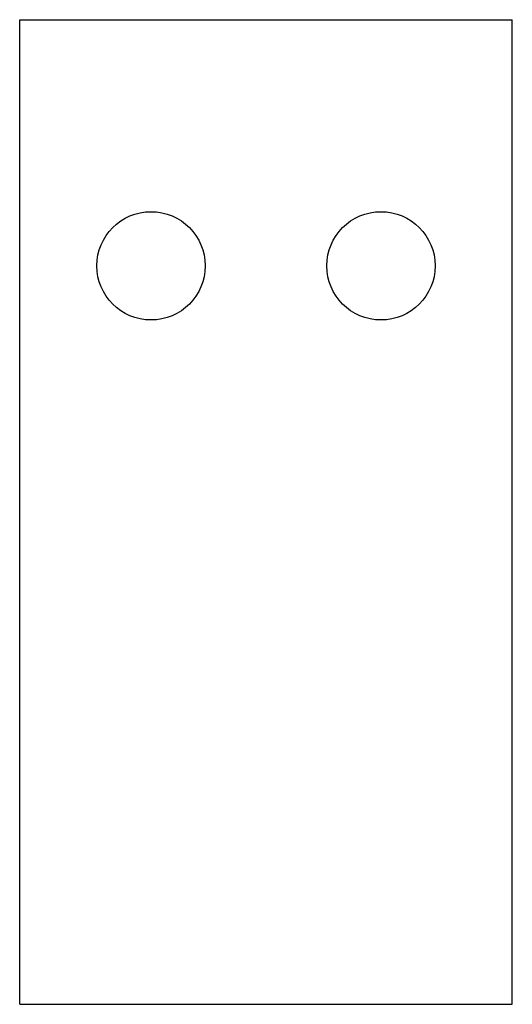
# Model space of a CAD drawing. Header units: metres. Extents: x 0 to 30, y 0 to 60.
import ezdxf

# ---------------------------------------------------------------- set-up
doc = ezdxf.new("R2010")
doc.units = ezdxf.units.M

msp = doc.modelspace()

# ---------------------------------------------------------------- linework, layer by layer
for p, q in [((0, 0), (0, 60)), ((0, 60), (30, 60)), ((30, 0), (30, 60)), ((0, 0), (30, 0))]:
    msp.add_line(p, q)
for centre in [(8, 45), (22, 45)]:
    msp.add_circle(centre, 3.3)

doc.saveas('drawing.dxf')
